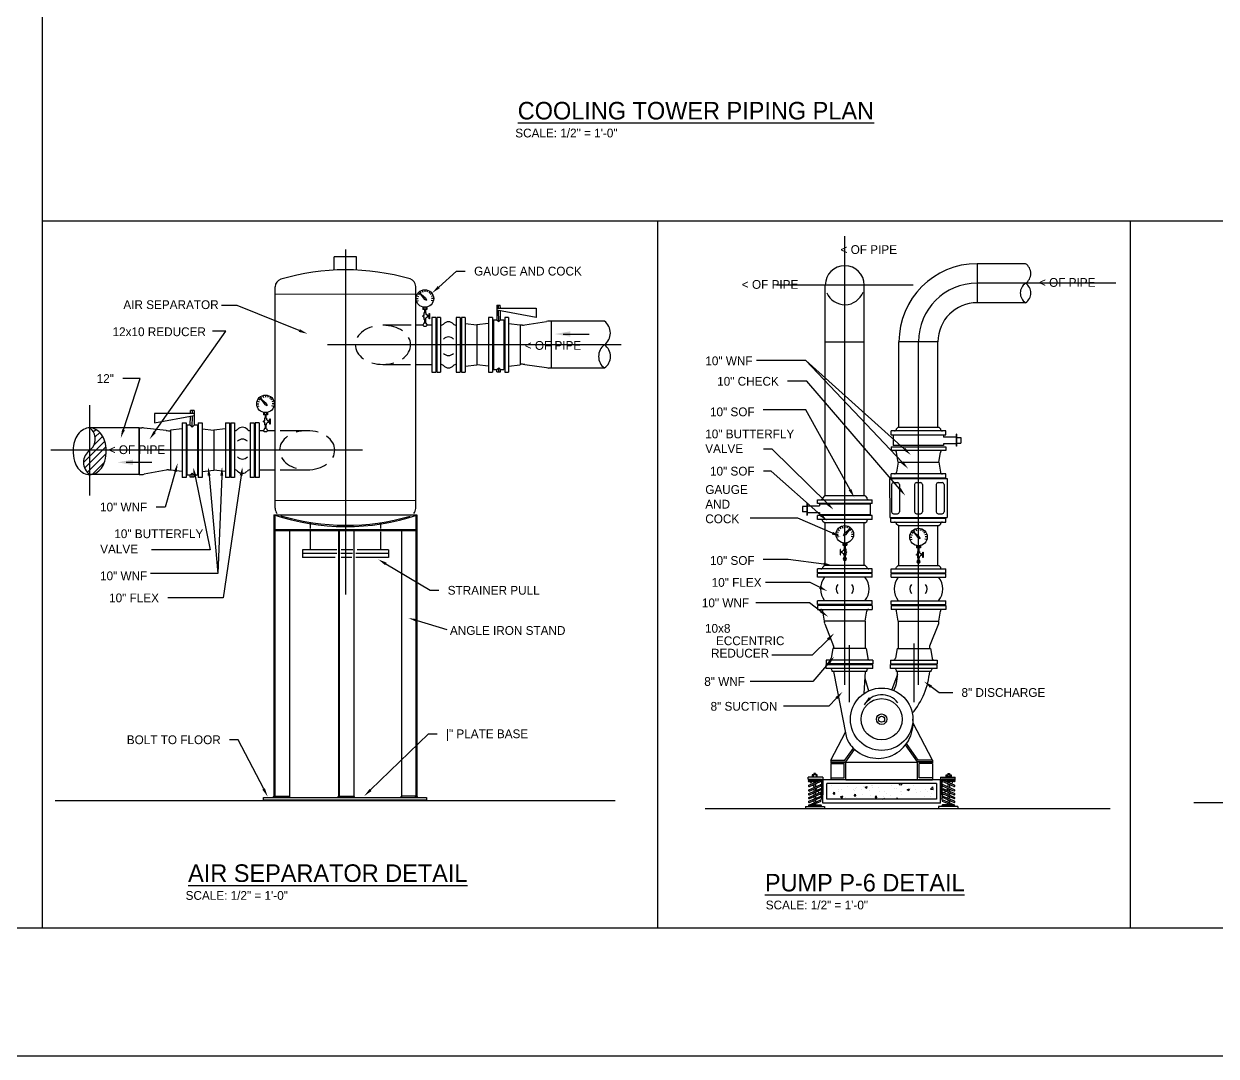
# Model space of a CAD drawing. Extents: x 0 to 1008, y 0 to 720.
# Drawn here: x 165.7 to 471.2, y 0 to 264.5 of the extents above; entities that cross this region are included whole.
import ezdxf
from ezdxf.enums import TextEntityAlignment as Align

# ---------------------------------------------------------------- set-up
doc = ezdxf.new("R2010")
doc.units = 0
doc.header["$LTSCALE"] = 12.5
doc.linetypes.add('CENTER2', pattern=[0])
doc.linetypes.add('HIDDEN', pattern=[0])
doc.layers.get('0').update_dxf_attribs({"linetype": 'CONTINUOUS'})
for name, color, linetype in [('A-CONC', 7, 'CONTINUOUS'), ('CHWS', 3, 'CONTINUOUS'), ('CWS', 5, 'CONTINUOUS'), ('M-FIXT', 8, 'CONTINUOUS'), ('MEQUIP', 4, 'CONTINUOUS'), ('MTEXT', 2, 'CONTINUOUS'), ('PIPECL', 9, 'CENTER2'), ('TITLEBLK', 7, 'CONTINUOUS')]:
    doc.layers.add(name, color=color, linetype=linetype)

msp = doc.modelspace()

# ---------------------------------------------------------------- linework, layer by layer
at = {"color": 0}
msp.add_line((1008, 0), (0, 0), dxfattribs=at)
at = {"layer": 'A-CONC', "color": 0}
for p, q in [((229.8, 138.67), (229.8, 66.27)), ((229.8, 138.67), (266.46, 138.67)), ((230.05, 138.59), (230.05, 66.27)), ((266.21, 138.5), (266.21, 66.27)), ((266.46, 138.67), (266.46, 66.27)), ((229.8, 134.67), (266.46, 134.67)), ((233.8, 134.67), (233.8, 66.27)), ((246.32, 134.67), (246.32, 66.27)), ((250.32, 134.67), (250.32, 66.27)), ((262.46, 134.67), (262.46, 66.27)), ((370.47, 71.45), (366.66, 71.45)), ((366.66, 70.99), (366.66, 71.45)), ((366.66, 70.99), (370.08, 70.99)), ((366.66, 70.99), (366.78, 70.84)), ((366.77, 70.84), (369.91, 70.84)), ((366.77, 70.84), (366.77, 70.67)), ((366.77, 70.67), (369.91, 70.67)), ((366.85, 70.33), (368.93, 70.33)), ((366.87, 69.4), (369.81, 70.67)), ((367, 69.08), (369.88, 70.33)), ((367.73, 72.06), (367.73, 71.52)), ((368.99, 72.06), (367.73, 72.06)), ((367.73, 71.52), (368.99, 71.52)), ((368.01, 72.06), (368.01, 71.52)), ((368.58, 72.4), (368.14, 72.4)), ((368.14, 72.4), (368.14, 72.06)), ((368.14, 71.52), (368.14, 71.45)), ((368.14, 70.99), (368.14, 70.84)), ((368.58, 72.4), (368.58, 72.06)), ((368.58, 71.52), (368.58, 71.45)), ((368.58, 70.99), (368.58, 70.84)), ((368.58, 70.26), (368.58, 70.18)), ((368.71, 72.06), (368.71, 71.52)), ((368.99, 71.52), (368.99, 72.06)), ((369.91, 70.67), (369.91, 70.84)), ((370.08, 70.99), (370.08, 65.84)), ((370.47, 71.45), (370.47, 66.91)), ((400.55, 70.82), (370.47, 70.82)), ((370.47, 64.82), (370.47, 70.82)), ((400.55, 71.45), (400.55, 66.91)), ((400.55, 71.45), (404.35, 71.45)), ((400.55, 64.82), (400.55, 70.82)), ((400.94, 70.99), (400.94, 65.84)), ((404.35, 70.99), (400.94, 70.99)), ((401.11, 70.67), (401.11, 70.84)), ((404.25, 70.84), (401.11, 70.84)), ((404.25, 70.67), (401.11, 70.67)), ((404.02, 69.08), (401.13, 70.33)), ((404.15, 69.4), (401.2, 70.67)), ((402.03, 71.52), (402.03, 72.06)), ((402.03, 72.06), (403.29, 72.06)), ((403.29, 71.52), (402.03, 71.52)), ((404.17, 70.33), (402.09, 70.33)), ((402.31, 72.06), (402.31, 71.52)), ((402.44, 72.4), (402.44, 72.06)), ((402.44, 72.4), (402.88, 72.4)), ((402.44, 71.52), (402.44, 71.45)), ((402.44, 70.99), (402.44, 70.84)), ((402.44, 70.26), (402.44, 70.18)), ((402.88, 72.4), (402.88, 72.06)), ((402.88, 71.52), (402.88, 71.45)), ((402.88, 70.99), (402.88, 70.84)), ((403.01, 72.06), (403.01, 71.52)), ((403.29, 72.06), (403.29, 71.52)), ((404.35, 70.99), (404.23, 70.84)), ((404.25, 70.84), (404.25, 70.67)), ((404.35, 70.99), (404.35, 71.45)), ((366.83, 68.24), (369.75, 69.5)), ((366.83, 68.24), (369.75, 69.5)), ((366.87, 67.28), (369.75, 68.52)), ((366.87, 66.3), (369.75, 67.54)), ((366.97, 67.93), (369.88, 69.19)), ((366.97, 67.93), (369.88, 69.19)), ((367, 66.97), (369.88, 68.21)), ((367, 65.99), (369.88, 67.23)), ((367.28, 70.21), (367.49, 69.95)), ((368, 69.3), (368.09, 69.2)), ((368.14, 70.22), (368.14, 70.02)), ((368.14, 69.47), (368.14, 68.93)), ((368.14, 68.33), (368.14, 67.93)), ((368.14, 67.35), (368.14, 66.97)), ((368.58, 69.66), (368.58, 69.11)), ((368.58, 68.49), (368.58, 68.13)), ((368.58, 67.53), (368.58, 67.15)), ((368.62, 68.53), (368.79, 68.31)), ((369.21, 67.78), (369.37, 67.58)), ((399.55, 69.82), (371.47, 69.82)), ((371.47, 65.82), (371.47, 69.82)), ((372.78, 69.36), (372.78, 69.36)), ((373.1, 67.19), (373.46, 67.62)), ((373.55, 67.15), (373.46, 67.62)), ((373.74, 67.53), (373.74, 67.53)), ((374.36, 68.36), (374.36, 68.36)), ((374.44, 67.92), (374.44, 67.92)), ((375.19, 68.33), (375.19, 68.33)), ((376.78, 69.2), (376.78, 69.2)), ((378.36, 68.19), (378.36, 68.19)), ((378.48, 68.15), (378.48, 68.15)), ((378.81, 68.67), (378.81, 68.67)), ((379.04, 68.86), (379.04, 68.86)), ((380.36, 68.4), (380.36, 68.4)), ((380.78, 69.03), (380.78, 69.03)), ((381.32, 68.88), (381.84, 69.08)), ((381.32, 68.88), (381.69, 68.63)), ((381.69, 68.63), (381.84, 69.08)), ((382.37, 68.02), (382.37, 68.02)), ((382.83, 69.34), (382.83, 69.34)), ((383.19, 69.42), (383.19, 69.42)), ((383.2, 68.78), (383.2, 68.78)), ((384.79, 68.86), (384.79, 68.86)), ((384.98, 67.77), (384.98, 67.77)), ((386.37, 67.85), (386.37, 67.85)), ((386.64, 67.4), (386.64, 67.4)), ((387.93, 69.4), (387.93, 69.4)), ((388.79, 68.69), (388.79, 68.69)), ((389.36, 68.52), (389.36, 68.52)), ((389.81, 69.65), (389.81, 69.65)), ((390.04, 69.64), (390.21, 69.82)), ((390.04, 69.64), (390.7, 69.54)), ((390.37, 67.68), (390.37, 67.68)), ((390.49, 67.93), (390.49, 67.93)), ((390.7, 69.54), (390.67, 69.82)), ((392.09, 68.28), (392.62, 68.48)), ((392.09, 68.28), (392.47, 68.03)), ((392.47, 68.03), (392.62, 68.48)), ((392.79, 68.52), (392.79, 68.52)), ((393.73, 69.28), (393.73, 69.28)), ((394.28, 68.41), (394.28, 68.41)), ((394.38, 67.51), (394.38, 67.51)), ((395.42, 67.69), (395.42, 67.69)), ((396.8, 68.35), (396.8, 68.35)), ((397.29, 67.93), (397.29, 67.93)), ((398.04, 68.4), (398.62, 69.01)), ((398.04, 68.4), (398.71, 68.3)), ((398.17, 68.97), (398.17, 68.97)), ((398.38, 67.34), (398.38, 67.34)), ((398.71, 68.3), (398.62, 69.01)), ((399.55, 69.82), (399.55, 65.82)), ((404.05, 67.93), (401.13, 69.19)), ((404.05, 67.93), (401.13, 69.19)), ((404.02, 66.97), (401.13, 68.21)), ((404.02, 65.99), (401.13, 67.23)), ((404.18, 68.24), (401.27, 69.5)), ((404.18, 68.24), (401.27, 69.5)), ((404.15, 67.28), (401.27, 68.52)), ((404.15, 66.3), (401.27, 67.54)), ((401.81, 67.78), (401.65, 67.58)), ((402.4, 68.53), (402.23, 68.31)), ((402.44, 69.66), (402.44, 69.11)), ((402.44, 68.49), (402.44, 68.13)), ((402.44, 67.53), (402.44, 67.15)), ((402.88, 70.22), (402.88, 70.02)), ((402.88, 69.47), (402.88, 68.93)), ((402.88, 68.33), (402.88, 67.93)), ((402.88, 67.35), (402.88, 66.97)), ((403.01, 69.3), (402.93, 69.2)), ((403.74, 70.21), (403.53, 69.95)), ((173.75, 65.49), (317.23, 65.49)), ((227.15, 66.27), (268.88, 66.27)), ((227.15, 65.6), (227.15, 66.27)), ((268.88, 65.6), (227.15, 65.6)), ((230.05, 66.57), (233.8, 66.57)), ((246.57, 66.57), (250.32, 66.57)), ((266.21, 66.57), (262.46, 66.57)), ((268.88, 66.27), (268.88, 65.6)), ((366.87, 65.32), (369.75, 66.56)), ((366.87, 64.34), (369.75, 65.58)), ((366.92, 64.35), (369.91, 64.35)), ((367, 65.01), (369.88, 66.25)), ((367.74, 64.35), (369.88, 65.27)), ((368.14, 66.37), (368.14, 66.07)), ((368.14, 65.35), (368.14, 65.05)), ((368.14, 64.49), (368.14, 64.41)), ((368.58, 66.59), (368.58, 66.19)), ((368.58, 65.55), (368.58, 65.21)), ((368.58, 64.57), (368.58, 64.43)), ((369.82, 67.02), (370.08, 66.69)), ((370.08, 65.84), (370.47, 65.84)), ((400.55, 64.82), (370.47, 64.82)), ((399.55, 65.82), (371.47, 65.82)), ((373.1, 67.19), (373.55, 67.15)), ((375.01, 66.46), (375.54, 66.66)), ((375.01, 66.46), (375.39, 66.21)), ((375.1, 65.83), (375.1, 65.83)), ((375.39, 66.21), (375.54, 66.66)), ((376.24, 66.27), (376.24, 66.27)), ((378.48, 66.72), (378.84, 67.15)), ((378.48, 66.72), (378.93, 66.68)), ((378.93, 66.68), (378.84, 67.15)), ((378.95, 66.36), (378.95, 66.36)), ((380.61, 67.02), (380.61, 67.02)), ((382.74, 66.84), (382.74, 66.84)), ((383.86, 66.25), (384.22, 66.68)), ((383.86, 66.25), (384.31, 66.21)), ((384.31, 66.21), (384.22, 66.68)), ((385.79, 65.86), (386.32, 66.06)), ((385.79, 65.86), (385.85, 65.82)), ((385.96, 66.44), (385.96, 66.44)), ((386.24, 65.82), (386.32, 66.06)), ((387.84, 66.69), (387.84, 66.69)), ((389.28, 65.82), (389.6, 66.21)), ((389.67, 65.82), (389.6, 66.21)), ((390.68, 67.06), (390.68, 67.06)), ((392.22, 65.9), (392.22, 65.9)), ((394.19, 65.91), (394.19, 65.91)), ((396.6, 66.65), (396.6, 66.65)), ((398.08, 66.48), (398.08, 66.48)), ((400.94, 65.84), (400.55, 65.84)), ((401.2, 67.02), (400.94, 66.69)), ((404.1, 64.35), (401.11, 64.35)), ((404.02, 65.01), (401.13, 66.25)), ((403.27, 64.35), (401.13, 65.27)), ((404.15, 65.32), (401.27, 66.56)), ((404.15, 64.34), (401.27, 65.58)), ((402.44, 66.59), (402.44, 66.19)), ((402.44, 65.55), (402.44, 65.21)), ((402.44, 64.57), (402.44, 64.43)), ((402.88, 66.37), (402.88, 66.07)), ((402.88, 65.35), (402.88, 65.05)), ((402.88, 64.49), (402.88, 64.41)), ((605.84, 64.91), (465.52, 64.91)), ((444.03, 63.39), (340.34, 63.39)), ((366, 63.93), (370.91, 63.93)), ((366, 63.93), (366, 63.39)), ((366.92, 64.01), (369.91, 64.01)), ((370.91, 63.93), (370.91, 63.39)), ((400.1, 63.93), (400.1, 63.39)), ((405.02, 63.93), (400.1, 63.93)), ((404.1, 64.01), (401.11, 64.01)), ((405.02, 63.93), (405.02, 63.39))]:
    msp.add_line(p, q, dxfattribs=at)
at = {"layer": 'A-CONC', "color": 0, "linetype": 'HIDDEN'}
for p, q in [((229.8, 134.92), (266.46, 134.92)), ((246.57, 134.67), (246.57, 66.27))]:
    msp.add_line(p, q, dxfattribs=at)
msp.add_arc((248.27, 194.16), 58.48, 251.5899, 288.1202, dxfattribs=at)
at = {"layer": 'A-CONC', "color": 0}
for centre, radius, start, end in [((366.85, 70.5), 0.169, 90, 270), ((369.83, 70.49), 0.174, 288.3587, 88.5509), ((401.19, 70.49), 0.174, 91.4491, 251.6413), ((404.17, 70.5), 0.169, 270, 90), ((366.9, 68.09), 0.169, 113.3117, 293.3117), ((366.92, 67.12), 0.169, 113.3117, 293.3117), ((366.93, 69.24), 0.169, 113.3117, 293.3117), ((369.82, 69.35), 0.169, 293.3117, 113.3117), ((369.82, 68.37), 0.169, 293.3117, 113.3117), ((369.82, 67.39), 0.169, 293.3117, 113.3117), ((401.2, 69.35), 0.169, 66.6883, 246.6883), ((401.2, 68.37), 0.169, 66.6883, 246.6883), ((401.2, 67.39), 0.169, 66.6883, 246.6883), ((404.09, 69.24), 0.169, 246.6883, 66.6883), ((404.1, 67.12), 0.169, 246.6883, 66.6883), ((404.12, 68.09), 0.169, 246.6883, 66.6883), ((230.02, 66.09), 0.487, 115.9337, 158.9775), ((229.98, 66.22), 0.351, 7.1612, 77.8305), ((233.31, 66.08), 0.695, 15.3388, 45.2785), ((246.54, 66.09), 0.487, 115.9337, 158.9775), ((246.5, 66.22), 0.351, 7.1612, 77.8305), ((249.83, 66.08), 0.695, 15.3388, 45.2785), ((262.95, 66.08), 0.695, 134.7215, 164.6612), ((266.29, 66.22), 0.351, 102.1695, 172.8388), ((266.25, 66.09), 0.487, 21.0225, 64.0663), ((366.92, 66.14), 0.169, 113.3117, 293.3117), ((366.92, 65.16), 0.169, 113.3117, 293.3117), ((366.92, 64.18), 0.169, 90, 270), ((369.82, 66.41), 0.169, 293.3117, 113.3117), ((369.82, 65.43), 0.169, 293.3117, 113.3117), ((369.91, 64.18), 0.169, 270, 90), ((401.11, 64.18), 0.169, 90, 270), ((401.2, 66.41), 0.169, 66.6883, 246.6883), ((401.2, 65.43), 0.169, 66.6883, 246.6883), ((404.1, 66.14), 0.169, 246.6883, 66.6883), ((404.1, 65.16), 0.169, 246.6883, 66.6883), ((404.1, 64.18), 0.169, 270, 90)]:
    msp.add_arc(centre, radius, start, end, dxfattribs=at)
at = {"layer": 'CHWS', "color": 0}
for p, q in [((251.01, 204.8), (245.25, 204.78)), ((245.25, 201.38), (245.25, 204.78)), ((251.01, 201.39), (251.01, 204.8)), ((230.13, 140.36), (230.13, 197.11)), ((266.13, 140.28), (266.13, 197.19)), ((266.13, 195.22), (230.13, 195.14)), ((286.9, 192.41), (286.9, 188.67)), ((286.9, 192.41), (287.81, 192.41)), ((286.9, 191.62), (297.04, 191.62)), ((297.04, 189.27), (286.9, 191.12)), ((287.33, 191.62), (287.32, 192.41)), ((287.4, 188.18), (287.34, 191.05)), ((287.83, 191.62), (287.81, 192.41)), ((287.9, 188.67), (287.85, 190.98)), ((297.04, 191.62), (297.04, 189.27)), ((267.95, 187.24), (266.13, 187.24)), ((268.23, 187.83), (267.95, 187.24)), ((268.76, 187.83), (268.23, 187.83)), ((268.76, 187.83), (269.04, 187.24)), ((270.26, 187.24), (269.04, 187.24)), ((270.26, 189.24), (270.26, 175.24)), ((271.26, 189.24), (270.26, 189.24)), ((271.26, 189.24), (271.26, 175.24)), ((271.52, 189.24), (271.52, 175.24)), ((272.52, 189.24), (271.52, 189.24)), ((272.52, 187.24), (272.51, 187.24)), ((272.52, 189.24), (272.52, 175.24)), ((276.52, 189.24), (276.52, 175.24)), ((277.52, 189.24), (276.52, 189.24)), ((276.53, 187.24), (276.52, 187.24)), ((277.52, 189.24), (277.52, 175.24)), ((277.83, 189.24), (277.83, 175.24)), ((278.83, 189.24), (277.83, 189.24)), ((278.83, 189.24), (278.83, 175.24)), ((278.83, 187.71), (281.83, 187.34)), ((284.83, 187.71), (281.83, 187.34)), ((281.83, 187.34), (281.83, 177.13)), ((284.83, 189.24), (284.83, 175.24)), ((285.83, 189.24), (284.83, 189.24)), ((285.83, 189.24), (285.83, 175.24)), ((286.05, 188.67), (286.05, 175.89)), ((286.05, 188.67), (286.9, 188.67)), ((286.9, 188.67), (287.4, 188.18)), ((287.9, 188.67), (287.4, 188.18)), ((287.9, 188.67), (288.75, 188.67)), ((288.75, 188.67), (288.75, 175.89)), ((288.94, 189.24), (288.94, 175.24)), ((289.94, 189.24), (288.94, 189.24)), ((289.94, 189.24), (289.94, 175.24)), ((289.94, 187.71), (292.94, 187.34)), ((292.94, 187.34), (292.94, 177.13)), ((293.49, 187.26), (292.94, 187.26)), ((294.09, 187.35), (299.68, 188.21)), ((300.94, 188.3), (300.28, 188.3)), ((314.48, 188.3), (300.94, 188.3)), ((300.94, 176.3), (300.94, 188.3)), ((266.13, 177.24), (270.26, 177.24)), ((272.52, 177.24), (272.51, 177.24)), ((276.53, 177.24), (276.52, 177.24)), ((293.49, 177.26), (292.94, 177.26)), ((270.26, 175.24), (271.26, 175.24)), ((271.52, 175.24), (272.52, 175.24)), ((276.52, 175.24), (277.52, 175.24)), ((277.83, 175.24), (278.83, 175.24)), ((278.83, 176.76), (281.83, 177.13)), ((284.83, 176.76), (281.83, 177.13)), ((284.83, 175.24), (285.83, 175.24)), ((286.05, 175.89), (286.9, 175.89)), ((286.9, 175.89), (287.4, 176.38)), ((286.9, 175.36), (286.9, 175.89)), ((286.9, 175.36), (287.9, 175.36)), ((287.9, 175.89), (287.4, 176.38)), ((287.4, 175.36), (287.4, 176.38)), ((287.9, 175.89), (288.75, 175.89)), ((287.9, 175.36), (287.9, 175.89)), ((288.94, 175.24), (289.94, 175.24)), ((289.94, 176.76), (292.94, 177.13)), ((294.09, 177.17), (299.68, 176.39)), ((300.94, 176.3), (300.28, 176.3)), ((314.48, 176.3), (300.94, 176.3)), ((208.44, 164.62), (208.45, 165.41)), ((209.37, 165.41), (208.45, 165.41)), ((208.93, 164.62), (208.95, 165.41)), ((209.37, 165.41), (209.37, 161.67)), ((199.23, 164.62), (199.23, 162.27)), ((209.37, 164.62), (199.23, 164.62)), ((199.23, 162.27), (209.37, 164.12)), ((206.33, 162.24), (206.33, 148.24)), ((206.33, 162.24), (207.33, 162.24)), ((207.33, 162.24), (207.33, 148.24)), ((208.37, 161.67), (208.42, 163.98)), ((208.87, 161.18), (208.92, 164.05)), ((210.44, 162.24), (210.44, 148.24)), ((210.44, 162.24), (211.44, 162.24)), ((211.44, 162.24), (211.44, 148.24)), ((217.44, 162.24), (217.44, 148.24)), ((217.44, 162.24), (218.44, 162.24)), ((218.44, 162.24), (218.44, 148.24)), ((218.74, 162.24), (218.74, 148.24)), ((218.74, 162.24), (219.74, 162.24)), ((219.74, 162.24), (219.74, 148.24)), ((223.74, 162.24), (223.74, 148.24)), ((223.74, 162.24), (224.74, 162.24)), ((224.74, 162.24), (224.74, 148.24)), ((225.01, 162.24), (225.01, 148.24)), ((226.01, 162.24), (225.01, 162.24)), ((226.01, 162.24), (226.01, 148.24)), ((195.33, 160.98), (182.6, 160.98)), ((182.72, 160.89), (182.81, 160.98)), ((183.54, 159.94), (184.17, 160.57)), ((184.01, 158.64), (185.17, 159.8)), ((195.33, 148.98), (195.33, 160.98)), ((195.33, 160.98), (195.33, 148.98)), ((195.33, 160.98), (195.99, 160.98)), ((202.18, 160.33), (196.59, 160.89)), ((202.78, 160.24), (203.33, 160.24)), ((206.33, 160.71), (203.33, 160.34)), ((203.33, 160.34), (203.33, 150.13)), ((207.52, 161.67), (207.52, 148.89)), ((208.37, 161.67), (207.52, 161.67)), ((208.37, 161.67), (208.87, 161.18)), ((209.37, 161.67), (208.87, 161.18)), ((210.22, 161.67), (209.37, 161.67)), ((210.22, 161.67), (210.22, 148.89)), ((211.44, 160.71), (214.44, 160.34)), ((217.44, 160.71), (214.44, 160.34)), ((214.44, 160.34), (214.44, 150.13)), ((219.73, 160.24), (219.74, 160.24)), ((223.74, 160.24), (223.75, 160.24)), ((227.12, 160.24), (226.01, 160.24)), ((227.4, 160.83), (227.12, 160.24)), ((227.93, 160.83), (227.4, 160.83)), ((227.93, 160.83), (228.2, 160.24)), ((230.13, 160.24), (228.2, 160.24)), ((181.03, 152.12), (186.48, 157.57)), ((181.32, 150.64), (186.79, 156.12)), ((183.69, 156.55), (185.93, 158.79)), ((181.99, 149.55), (186.81, 154.37)), ((183.26, 149.05), (186.42, 152.21)), ((202.18, 150.14), (196.59, 149.08)), ((202.78, 150.24), (203.33, 150.24)), ((206.33, 149.76), (203.33, 150.13)), ((211.44, 149.76), (214.44, 150.13)), ((217.44, 149.76), (214.44, 150.13)), ((219.73, 150.24), (219.74, 150.24)), ((223.74, 150.24), (223.75, 150.24)), ((226.01, 150.24), (230.13, 150.24)), ((195.33, 148.98), (182.6, 148.98)), ((195.33, 148.98), (195.99, 148.98)), ((207.33, 148.24), (206.33, 148.24)), ((208.37, 148.89), (207.52, 148.89)), ((208.37, 148.89), (208.87, 149.38)), ((208.37, 148.36), (208.37, 148.89)), ((209.37, 148.36), (208.37, 148.36)), ((209.37, 148.89), (208.87, 149.38)), ((208.87, 148.36), (208.87, 149.38)), ((210.22, 148.89), (209.37, 148.89)), ((209.37, 148.36), (209.37, 148.89)), ((211.44, 148.24), (210.44, 148.24)), ((218.44, 148.24), (217.44, 148.24)), ((219.74, 148.24), (218.74, 148.24)), ((224.74, 148.24), (223.74, 148.24)), ((226.01, 148.24), (225.01, 148.24)), ((266.13, 142.25), (230.13, 142.33)), ((239.13, 134.45), (239.13, 129.74)), ((257.13, 134.31), (257.13, 129.74)), ((245.91, 129.74), (237.13, 129.74)), ((237.13, 129.74), (237.13, 127.74)), ((245.91, 128.74), (237.13, 128.74)), ((259.13, 128.74), (250.79, 128.74)), ((259.13, 129.74), (251.13, 129.74)), ((259.13, 129.74), (259.13, 127.74)), ((245.49, 127.74), (237.13, 127.74)), ((259.13, 127.74), (250.79, 127.74))]:
    msp.add_line(p, q, dxfattribs=at)
at = {"layer": 'CHWS', "color": 0, "linetype": 'HIDDEN'}
for p, q in [((264.99, 187.24), (257.74, 187.24)), ((257.74, 177.24), (264.81, 177.24)), ((238.33, 160.24), (231.43, 160.24)), ((231.43, 150.24), (238.33, 150.24)), ((239.13, 136.73), (239.13, 135.22)), ((257.13, 136.69), (257.13, 135.22)), ((249.95, 128.74), (246.96, 128.74)), ((250.02, 129.74), (247.03, 129.74)), ((249.81, 127.74), (247.03, 127.74))]:
    msp.add_line(p, q, dxfattribs=at)
at = {"layer": 'CHWS', "color": 0}
for centre, radius, start, end in [((232.13, 197.11), 2, 106.5613, 180), ((248.26, 142.88), 58.58, 73.7069, 106.5613), ((264.13, 197.19), 2, 0, 73.7069), ((268.5, 187.73), 0.731, 222.2091, 317.7909), ((272.51, 188.24), 1, 270, 317.9662), ((274.52, 186.42), 1.71, 42.0338, 137.9662), ((276.53, 188.24), 1, 222.0338, 270), ((293.49, 189.26), 2, 270, 287.4939), ((300.28, 186.3), 2, 90, 107.4939), ((312.23, 185.27), 3.78, 306.5733, 53.4267), ((274.52, 182.57), 1.71, 42.0338, 137.9662), ((316.68, 179.27), 3.69, 126.5733, 233.4267), ((312.47, 179.27), 3.58, 304.1112, 55.8888), ((272.51, 176.24), 1, 42.0338, 90), ((274.52, 181.2), 1.71, 222.0338, 317.9662), ((276.53, 176.24), 1, 90, 137.9662), ((293.49, 175.26), 2, 72.5061, 90), ((274.52, 178.05), 1.71, 222.0338, 317.9662), ((300.28, 178.3), 2, 252.5061, 270), ((184.39, 155.76), 5.95, 143.5698, 163.0005), ((183.3, 156.57), 4.59, 119.3014, 143.5698), ((182.6, 157.81), 3.17, 90, 119.3014), ((182.6, 157.81), 3.17, 60.6986, 90), ((180.47, 158.11), 3.58, 306.595, 53.405), ((181.91, 156.57), 4.59, 36.4302, 60.6986), ((180.81, 155.76), 5.95, 16.9995, 36.4302), ((195.99, 158.98), 2, 72.5061, 90), ((202.78, 162.24), 2, 252.5061, 270), ((219.73, 161.24), 1, 270, 317.9662), ((221.74, 159.42), 1.71, 42.0338, 137.9662), ((223.75, 161.24), 1, 222.0338, 270), ((227.66, 160.73), 0.731, 222.2091, 317.7909), ((186.12, 155.24), 7.76, 163.0005, 180), ((179.08, 155.24), 7.76, 0, 16.9995), ((221.74, 156.38), 1.71, 42.0338, 137.9662), ((189.84, 155.23), 11.48, 179.9875, 193.9589), ((184.92, 152.11), 3.89, 126.595, 233.405), ((175.36, 155.23), 11.48, 346.0411, 0.0125), ((221.74, 154.67), 1.71, 222.0338, 317.9662), ((184.39, 154.2), 5.95, 196.9995, 216.4302), ((183.3, 153.39), 4.59, 216.4302, 240.6986), ((181.91, 153.39), 4.59, 299.3014, 323.5698), ((180.81, 154.2), 5.95, 323.5698, 343.0005), ((202.78, 148.24), 2, 90, 107.4939), ((219.73, 149.24), 1, 42.0338, 90), ((221.74, 151.05), 1.71, 222.0338, 317.9662), ((223.75, 149.24), 1, 90, 137.9662), ((182.6, 152.16), 3.17, 240.6986, 270), ((182.6, 152.16), 3.17, 270, 299.3014), ((195.99, 150.98), 2, 270, 287.4939), ((264.13, 140.28), 2, 286.2931, 286.2931), ((232.13, 140.36), 2, 180, 221.837), ((264.13, 140.28), 2, 320.6553, 0), ((385.54, 87.31), 5.27, 38.0684, 148.9231)]:
    msp.add_arc(centre, radius, start, end, dxfattribs=at)
at = {"layer": 'CHWS', "color": 0, "linetype": 'HIDDEN'}
for centre, radius, start, end in [((257, 179.66), 7.47, 105.9939, 124.6826), ((257.74, 177.06), 10.18, 74.0061, 90), ((258.49, 179.66), 7.47, 55.3174, 74.0061), ((255.86, 181.3), 5.47, 124.6826, 149.0958), ((261.36, 182.34), 3.45, 0, 30.9042), ((254.94, 182.34), 4.27, 179.95, 207.7022), ((255.86, 183.17), 5.47, 210.9042, 235.3174), ((259.63, 183.17), 5.47, 304.6826, 329.0958), ((260.54, 182.34), 4.27, 332.2978, 0.05), ((257.74, 187.41), 10.18, 254.0061, 270), ((257.74, 187.41), 10.18, 270, 285.9939), ((238.33, 150.06), 10.18, 90, 105.9939), ((238.33, 150.06), 10.18, 74.0061, 90), ((234.71, 155.34), 3.45, 149.0958, 180), ((236.44, 154.3), 5.47, 124.6826, 149.0958), ((240.21, 154.3), 5.47, 30.9042, 55.3174), ((241.95, 155.34), 3.45, 0, 30.9042), ((236.44, 156.17), 5.47, 210.9042, 235.3174), ((241.13, 155.34), 4.27, 332.2978, 0.05), ((237.58, 157.81), 7.47, 235.3174, 254.0061), ((238.33, 160.41), 10.18, 270, 285.9939), ((239.07, 157.81), 7.47, 285.9939, 304.6826), ((248.26, 194.59), 58.58, 253.4387, 286.2931)]:
    msp.add_arc(centre, radius, start, end, dxfattribs=at)
at = {"layer": 'CHWS', "color": 0}
msp.add_solid([(382.21, 91.98), (382.78, 91.49), (381.03, 90.03)], dxfattribs=at)
at = {"layer": 'CWS', "color": 0}
for p, q in [((422.38, 203.02), (409.95, 203.02)), ((409.95, 203.02), (409.95, 193.02)), ((371.07, 143.55), (371.07, 197.52)), ((381.07, 143.55), (381.07, 197.52)), ((422.38, 193.02), (409.95, 193.02)), ((381.07, 182.89), (371.07, 182.89)), ((389.95, 161.18), (389.95, 183.02)), ((399.95, 183.02), (389.95, 183.02)), ((399.95, 161.18), (399.95, 183.02)), ((401.95, 160.2), (387.95, 160.2)), ((401.95, 160.2), (387.95, 160.2)), ((401.95, 160.2), (387.95, 160.2)), ((387.95, 159.2), (387.95, 160.2)), ((387.95, 159.2), (401.95, 159.2)), ((401.39, 159.1), (388.46, 159.1)), ((388.46, 159.1), (388.46, 156.41)), ((389.76, 161.18), (389.32, 160.7)), ((389.76, 161.18), (400.14, 161.18)), ((400.14, 161.18), (400.57, 160.7)), ((401.39, 159.1), (401.39, 158.6)), ((401.95, 159.2), (401.95, 160.2)), ((404.7, 159.36), (404.57, 159.36)), ((404.57, 159.36), (404.57, 156.27)), ((404.7, 159.36), (404.7, 156.27)), ((387.95, 156.15), (401.95, 156.15)), ((387.95, 156.15), (387.95, 155.15)), ((401.39, 156.41), (388.46, 156.41)), ((404.57, 158.6), (401.39, 158.6)), ((404.57, 156.91), (401.39, 156.91)), ((401.39, 156.91), (401.39, 156.41)), ((401.95, 156.15), (401.95, 155.15)), ((404.7, 156.27), (404.57, 156.27)), ((404.7, 158.46), (405.79, 158.46)), ((404.7, 157.05), (405.79, 157.05)), ((405.79, 158.46), (405.79, 157.05)), ((401.95, 155.15), (387.95, 155.15)), ((401.95, 155.15), (387.95, 155.15)), ((401.95, 155.15), (387.95, 155.15)), ((389.76, 152.15), (389.32, 154.65)), ((400.14, 152.15), (400.57, 154.65)), ((389.76, 152.15), (389.32, 149.65)), ((389.76, 152.15), (400.14, 152.15)), ((400.14, 152.15), (400.57, 149.65)), ((387.56, 147.96), (402.33, 147.96)), ((387.56, 147.96), (402.33, 147.96)), ((387.56, 147.96), (387.57, 137.96)), ((401.95, 149.15), (387.95, 149.15)), ((401.95, 149.15), (387.95, 149.15)), ((401.95, 149.15), (387.95, 149.15)), ((387.95, 148.15), (387.95, 149.15)), ((387.95, 148.15), (401.95, 148.15)), ((388.57, 146.96), (389.57, 146.96)), ((394.44, 146.96), (395.44, 146.96)), ((400, 146.96), (401, 146.96)), ((401.95, 148.15), (401.95, 149.15)), ((402.33, 147.96), (402.34, 137.96)), ((388.07, 146.46), (388.08, 139.46)), ((390.07, 146.46), (390.08, 139.46)), ((393.94, 146.46), (393.95, 139.46)), ((395.94, 146.46), (395.95, 139.46)), ((399.5, 146.46), (399.51, 139.46)), ((401.5, 146.46), (401.51, 139.46)), ((366.32, 140.84), (365.23, 140.84)), ((365.23, 140.84), (365.23, 139.43)), ((366.32, 141.73), (366.45, 141.73)), ((366.32, 141.73), (366.32, 138.64)), ((366.45, 141.73), (366.45, 138.64)), ((366.45, 140.98), (369.63, 140.98)), ((369.07, 142.57), (383.07, 142.57)), ((369.07, 142.57), (383.07, 142.57)), ((369.07, 142.57), (383.07, 142.57)), ((369.07, 141.57), (369.07, 142.57)), ((383.07, 141.57), (369.07, 141.57)), ((369.63, 141.48), (382.55, 141.48)), ((369.63, 141.48), (369.63, 140.98)), ((370.88, 143.55), (370.45, 143.07)), ((381.26, 143.55), (370.88, 143.55)), ((381.26, 143.55), (381.69, 143.07)), ((382.55, 141.48), (382.55, 138.79)), ((383.07, 141.57), (383.07, 142.57)), ((366.32, 139.43), (365.23, 139.43)), ((366.32, 138.64), (366.45, 138.64)), ((366.45, 139.29), (369.63, 139.29)), ((383.12, 138.51), (369.09, 138.51)), ((369.09, 137.51), (369.09, 138.51)), ((383.12, 137.51), (369.09, 137.51)), ((369.63, 139.29), (369.63, 138.79)), ((369.63, 138.79), (382.55, 138.79)), ((383.12, 137.51), (383.12, 138.51)), ((387.57, 137.96), (402.34, 137.96)), ((387.89, 137.82), (401.93, 137.82)), ((387.89, 136.82), (387.89, 137.82)), ((388.58, 138.96), (389.58, 138.96)), ((394.45, 138.96), (395.45, 138.96)), ((400.01, 138.96), (401.01, 138.96)), ((401.93, 136.82), (401.93, 137.82)), ((370.87, 136.61), (370.44, 137.01)), ((381.27, 136.61), (370.87, 136.61)), ((371.07, 125.72), (371.07, 136.61)), ((381.07, 125.72), (381.07, 136.61)), ((381.27, 136.61), (381.7, 137.01)), ((387.89, 136.82), (401.93, 136.82)), ((389.75, 135.92), (389.32, 136.32)), ((389.75, 135.92), (400.14, 135.92)), ((389.95, 125.72), (389.95, 135.92)), ((399.95, 125.72), (399.95, 135.92)), ((400.14, 135.92), (400.58, 136.32)), ((370.89, 125.72), (370.46, 125.32)), ((381.29, 125.72), (370.89, 125.72)), ((381.29, 125.72), (381.72, 125.32)), ((389.73, 125.72), (389.3, 125.32)), ((389.73, 125.72), (400.13, 125.72)), ((400.13, 125.72), (400.56, 125.32)), ((383.07, 124.82), (369.07, 124.82)), ((369.07, 123.82), (369.07, 124.82)), ((383.07, 123.82), (369.07, 123.82)), ((383.07, 123.69), (369.07, 123.69)), ((369.07, 122.69), (369.07, 123.69)), ((383.07, 122.69), (369.07, 122.69)), ((383.07, 123.82), (383.07, 124.82)), ((383.07, 122.69), (383.07, 123.69)), ((387.95, 124.82), (401.95, 124.82)), ((387.95, 123.82), (387.95, 124.82)), ((387.95, 123.82), (401.95, 123.82)), ((387.95, 123.69), (401.95, 123.69)), ((387.95, 122.69), (387.95, 123.69)), ((387.95, 122.69), (401.95, 122.69)), ((401.95, 123.82), (401.95, 124.82)), ((401.95, 122.69), (401.95, 123.69)), ((383.07, 116.69), (369.07, 116.69)), ((369.07, 115.69), (369.07, 116.69)), ((383.07, 115.69), (383.07, 116.69)), ((387.95, 116.69), (401.95, 116.69)), ((387.95, 115.69), (387.95, 116.69)), ((401.95, 115.69), (401.95, 116.69)), ((383.07, 115.69), (369.07, 115.69)), ((383.07, 115.47), (369.07, 115.47)), ((369.07, 115.47), (369.07, 114.47)), ((369.07, 114.47), (383.07, 114.47)), ((369.07, 114.47), (383.07, 114.47)), ((369.07, 114.47), (383.07, 114.47)), ((370.88, 111.47), (370.45, 113.97)), ((381.26, 111.47), (381.69, 113.97)), ((383.07, 115.47), (383.07, 114.47)), ((387.95, 115.69), (401.95, 115.69)), ((387.95, 115.47), (401.95, 115.47)), ((387.95, 115.47), (387.95, 114.47)), ((401.95, 114.47), (387.95, 114.47)), ((401.95, 114.47), (387.95, 114.47)), ((401.95, 114.47), (387.95, 114.47)), ((389.76, 111.47), (389.32, 113.97)), ((400.14, 111.47), (400.57, 113.97)), ((401.95, 115.47), (401.95, 114.47)), ((381.26, 111.47), (370.88, 111.47)), ((381.26, 111.47), (370.88, 111.47)), ((370.88, 111.12), (370.88, 111.47)), ((370.93, 110.8), (373.22, 105)), ((381.07, 111.47), (371.07, 111.47)), ((381.26, 111.47), (381.26, 104.47)), ((389.76, 111.47), (389.76, 104.47)), ((389.76, 111.47), (400.14, 111.47)), ((389.76, 111.47), (400.14, 111.47)), ((389.95, 111.47), (399.95, 111.47)), ((400.09, 110.8), (397.8, 105)), ((400.14, 111.12), (400.14, 111.47)), ((373.01, 104.47), (372.57, 101.97)), ((381.51, 104.47), (373.01, 104.47)), ((373.26, 104.72), (373.26, 104.47)), ((381.51, 104.47), (381.94, 101.97)), ((389.51, 104.47), (389.07, 101.97)), ((389.51, 104.47), (398.01, 104.47)), ((397.76, 104.72), (397.76, 104.47)), ((398.01, 104.47), (398.44, 101.97)), ((383.26, 101.47), (371.26, 101.47)), ((371.26, 101.47), (371.26, 100.47)), ((383.26, 101.47), (383.26, 100.47)), ((387.76, 101.47), (399.76, 101.47)), ((387.76, 101.47), (387.76, 100.47)), ((399.76, 101.47), (399.76, 100.47)), ((383.26, 100.47), (371.26, 100.47)), ((387.76, 100.47), (399.76, 100.47))]:
    msp.add_line(p, q, dxfattribs=at)
for centre, radius, start, end in [((376.07, 197.52), 5, 0, 180), ((409.95, 183.02), 20, 90, 180), ((420.72, 200.52), 3, 303.4986, 56.5014), ((424.03, 195.52), 3, 123.4986, 236.5014), ((420.75, 195.52), 2.98, 303.0489, 56.9511), ((409.95, 183.02), 10, 90, 180), ((388.82, 160.7), 0.5, 270, 0), ((401.07, 160.7), 0.5, 180, 270), ((388.82, 154.65), 0.5, 0, 90), ((401.07, 154.65), 0.5, 90, 180), ((388.57, 146.46), 0.5, 90, 180), ((388.82, 149.65), 0.5, 270, 0), ((389.57, 146.46), 0.5, 0, 90), ((394.44, 146.46), 0.5, 90, 180), ((395.44, 146.46), 0.5, 0, 90), ((400, 146.46), 0.5, 90, 180), ((401.07, 149.65), 0.5, 180, 270), ((401, 146.46), 0.5, 0, 90), ((369.95, 143.07), 0.5, 270, 0), ((382.19, 143.07), 0.5, 180, 270), ((369.94, 137.01), 0.5, 360, 90), ((382.2, 137.01), 0.5, 90, 180), ((388.58, 139.46), 0.5, 180, 270), ((389.58, 139.46), 0.5, 270, 0), ((394.45, 139.46), 0.5, 180, 270), ((395.45, 139.46), 0.5, 270, 0), ((400.01, 139.46), 0.5, 180, 270), ((401.01, 139.46), 0.5, 270, 0), ((388.82, 136.32), 0.5, 0, 90), ((401.08, 136.32), 0.5, 90, 180), ((369.96, 125.32), 0.5, 270, 0), ((382.22, 125.32), 0.5, 180, 270), ((388.8, 125.32), 0.5, 270, 0), ((401.06, 125.32), 0.5, 180, 270), ((374.7, 119.69), 4.84, 141.7152, 218.2848), ((377.44, 119.69), 4.84, 321.7152, 38.2848), ((393.58, 119.69), 4.84, 141.7152, 218.2848), ((396.32, 119.69), 4.84, 321.7152, 38.2848), ((375.7, 119.69), 1.84, 141.7152, 218.2848), ((376.44, 119.69), 1.84, 321.7152, 38.2848), ((394.58, 119.69), 1.84, 141.7152, 218.2848), ((395.32, 119.69), 1.84, 321.7152, 38.2848), ((369.95, 113.97), 0.5, 360, 90), ((382.19, 113.97), 0.5, 90, 180), ((388.82, 113.97), 0.5, 0, 90), ((401.07, 113.97), 0.5, 90, 180), ((371.88, 111.12), 1, 180, 198.2189), ((399.14, 111.12), 1, 341.7811, 0), ((372.26, 104.72), 1, 0, 16.2161), ((398.76, 104.72), 1, 163.7839, 180), ((372.07, 101.97), 0.5, 270, 0), ((382.62, 102.15), 0.705, 194.8864, 255.1136), ((388.39, 102.15), 0.705, 284.8864, 345.1136), ((398.94, 101.97), 0.5, 180, 270)]:
    msp.add_arc(centre, radius, start, end, dxfattribs=at)
at = {"layer": 'CWS', "color": 0, "linetype": 'HIDDEN'}
msp.add_arc((376.07, 197.52), 5, 203.336, 339.4244, dxfattribs=at)
at = {"layer": 'M-FIXT', "color": 0}
for p, q in [((267.1, 195.56), (268.65, 194.28)), ((267.1, 195.56), (268.32, 193.96)), ((267.22, 195.85), (267.48, 195.49)), ((267.82, 196.15), (267.95, 195.73)), ((268.48, 196.26), (268.48, 195.82)), ((269.14, 196.16), (269, 195.74)), ((269.74, 195.86), (269.48, 195.5)), ((266.34, 194.11), (266.79, 194.11)), ((266.45, 194.77), (266.87, 194.63)), ((266.45, 193.45), (266.88, 193.59)), ((266.75, 195.37), (267.11, 195.11)), ((268.32, 193.96), (268.87, 193.72)), ((268.65, 194.28), (268.87, 193.72)), ((270.21, 195.39), (269.85, 195.12)), ((270.52, 194.79), (270.1, 194.65)), ((270.53, 193.47), (270.1, 193.6)), ((270.63, 194.13), (270.18, 194.13)), ((267.99, 191.92), (267.99, 191.33)), ((268.99, 191.33), (267.99, 191.33)), ((268, 189.52), (268, 189.68)), ((268.14, 189.68), (268, 189.68)), ((268.14, 189.52), (268, 189.52)), ((268.23, 190.43), (268.23, 189.93)), ((268.73, 190.43), (268.23, 190.43)), ((268.24, 191.87), (268.24, 191.33)), ((268.36, 191.33), (268.36, 190.43)), ((268.61, 191.33), (268.61, 190.43)), ((268.73, 190.43), (268.73, 190.14)), ((268.74, 191.87), (268.74, 191.33)), ((268.99, 191.92), (268.99, 191.33)), ((269.27, 189.85), (269.06, 189.85)), ((269.27, 189.35), (269.27, 189.85)), ((269.61, 189.68), (269.27, 189.68)), ((269.61, 189.52), (269.27, 189.52)), ((269.61, 190.27), (269.7, 190.27)), ((269.61, 188.89), (269.61, 190.27)), ((269.7, 190.27), (269.7, 188.89)), ((268.23, 189.27), (268.23, 188.77)), ((268.73, 188.77), (268.23, 188.77)), ((268.36, 188.77), (268.36, 187.83)), ((268.61, 188.77), (268.61, 187.83)), ((268.73, 188.77), (268.73, 189.06)), ((269.27, 189.35), (269.06, 189.35)), ((269.7, 188.89), (269.61, 188.89)), ((225.91, 168.37), (226.27, 168.11)), ((226.26, 168.56), (227.82, 167.28)), ((226.26, 168.56), (227.49, 166.96)), ((226.39, 168.85), (226.65, 168.49)), ((226.98, 169.15), (227.12, 168.73)), ((227.64, 169.26), (227.64, 168.82)), ((228.31, 169.16), (228.17, 168.74)), ((228.9, 168.86), (228.64, 168.5)), ((229.38, 168.39), (229.02, 168.12)), ((225.51, 167.11), (225.96, 167.11)), ((225.61, 167.77), (226.04, 167.63)), ((225.62, 166.45), (226.04, 166.59)), ((227.49, 166.96), (228.03, 166.72)), ((227.82, 167.28), (228.04, 166.72)), ((229.69, 167.79), (229.26, 167.65)), ((229.69, 166.47), (229.27, 166.6)), ((229.79, 167.13), (229.35, 167.13)), ((227.15, 164.92), (227.15, 164.33)), ((228.15, 164.33), (227.15, 164.33)), ((227.17, 162.52), (227.17, 162.68)), ((227.3, 162.68), (227.17, 162.68)), ((227.3, 162.52), (227.17, 162.52)), ((227.4, 164.87), (227.4, 164.33)), ((227.4, 163.43), (227.4, 162.93)), ((227.9, 163.43), (227.4, 163.43)), ((227.4, 162.27), (227.4, 161.77)), ((227.53, 164.33), (227.53, 163.43)), ((227.78, 164.33), (227.78, 163.43)), ((227.9, 164.87), (227.9, 164.33)), ((227.9, 163.43), (227.9, 163.14)), ((227.9, 161.77), (227.9, 162.06)), ((228.15, 164.92), (228.15, 164.33)), ((228.43, 162.85), (228.23, 162.85)), ((228.43, 162.35), (228.23, 162.35)), ((228.43, 162.35), (228.43, 162.85)), ((228.77, 162.68), (228.43, 162.68)), ((228.77, 162.52), (228.43, 162.52)), ((228.77, 161.89), (228.77, 163.27)), ((228.77, 163.27), (228.87, 163.27)), ((228.87, 163.27), (228.87, 161.89)), ((227.9, 161.77), (227.4, 161.77)), ((227.53, 161.77), (227.53, 160.83)), ((227.78, 161.77), (227.78, 160.83)), ((228.87, 161.89), (228.77, 161.89)), ((374.34, 134.95), (374.7, 134.69)), ((374.82, 135.42), (375.08, 135.06)), ((375.42, 135.72), (375.55, 135.3)), ((377.46, 135.13), (375.91, 133.84)), ((376.08, 135.82), (376.08, 135.38)), ((377.46, 135.13), (376.23, 133.52)), ((376.74, 135.72), (376.6, 135.29)), ((377.34, 135.41), (377.08, 135.05)), ((377.81, 134.93), (377.45, 134.67)), ((393.56, 134.44), (395.11, 133.16)), ((393.56, 134.44), (394.78, 132.84)), ((393.68, 134.72), (393.94, 134.36)), ((394.28, 135.03), (394.41, 134.61)), ((394.94, 135.14), (394.94, 134.69)), ((395.6, 135.04), (395.46, 134.61)), ((396.2, 134.74), (395.94, 134.38)), ((373.93, 133.69), (374.37, 133.69)), ((374.03, 133.03), (374.45, 133.17)), ((374.04, 134.35), (374.46, 134.22)), ((375.57, 131.48), (375.57, 130.9)), ((375.91, 133.84), (375.68, 133.29)), ((376.23, 133.52), (375.69, 133.28)), ((375.82, 131.43), (375.82, 130.9)), ((376.32, 131.43), (376.32, 130.9)), ((376.57, 131.48), (376.57, 130.9)), ((378.1, 133.01), (377.68, 133.15)), ((378.11, 134.34), (377.69, 134.2)), ((378.21, 133.67), (377.77, 133.67)), ((392.81, 132.99), (393.25, 132.99)), ((392.91, 133.65), (393.33, 133.51)), ((392.91, 132.33), (393.34, 132.46)), ((393.21, 134.25), (393.57, 133.99)), ((394.78, 132.84), (395.33, 132.59)), ((395.11, 133.16), (395.34, 132.6)), ((396.67, 134.26), (396.32, 134)), ((396.98, 133.67), (396.56, 133.53)), ((396.99, 132.34), (396.57, 132.48)), ((397.09, 133.01), (396.65, 133.01)), ((374.95, 129.84), (374.85, 129.84)), ((374.85, 129.84), (374.85, 128.46)), ((374.85, 128.46), (374.95, 128.46)), ((374.95, 128.46), (374.95, 129.84)), ((374.95, 129.24), (375.29, 129.24)), ((374.95, 129.08), (375.29, 129.08)), ((375.29, 129.41), (375.49, 129.41)), ((375.29, 128.91), (375.29, 129.41)), ((375.29, 128.91), (375.49, 128.91)), ((375.57, 130.9), (376.57, 130.9)), ((375.83, 129.99), (376.33, 129.99)), ((375.83, 129.99), (375.83, 129.7)), ((375.83, 128.33), (375.83, 128.62)), ((375.83, 128.33), (376.33, 128.33)), ((375.95, 130.9), (375.95, 129.99)), ((375.95, 128.33), (375.95, 127.39)), ((376.2, 130.9), (376.2, 129.99)), ((376.2, 128.33), (376.2, 127.39)), ((376.33, 129.99), (376.33, 129.49)), ((376.33, 128.83), (376.33, 128.33)), ((376.42, 129.24), (376.56, 129.24)), ((376.42, 129.08), (376.56, 129.08)), ((376.56, 129.08), (376.56, 129.24)), ((394.45, 130.8), (394.45, 130.21)), ((395.45, 130.21), (394.45, 130.21)), ((394.46, 128.39), (394.46, 128.56)), ((394.6, 128.56), (394.46, 128.56)), ((394.6, 128.39), (394.46, 128.39)), ((394.69, 129.31), (394.69, 128.8)), ((395.19, 129.31), (394.69, 129.31)), ((394.7, 130.75), (394.7, 130.21)), ((394.82, 130.21), (394.82, 129.31)), ((395.07, 130.21), (395.07, 129.31)), ((395.19, 129.31), (395.19, 129.01)), ((395.2, 130.75), (395.2, 130.21)), ((395.45, 130.8), (395.45, 130.21)), ((395.73, 128.73), (395.52, 128.73)), ((395.73, 128.23), (395.73, 128.73)), ((396.07, 128.56), (395.73, 128.56)), ((396.07, 128.39), (395.73, 128.39)), ((396.07, 129.15), (396.16, 129.15)), ((396.07, 127.77), (396.07, 129.15)), ((396.16, 129.15), (396.16, 127.77)), ((394.69, 128.15), (394.69, 127.65)), ((395.19, 127.65), (394.69, 127.65)), ((394.82, 127.65), (394.82, 126.7)), ((395.07, 127.65), (395.07, 126.7)), ((395.19, 127.65), (395.19, 127.94)), ((395.73, 128.23), (395.52, 128.23)), ((396.16, 127.77), (396.07, 127.77))]:
    msp.add_line(p, q, dxfattribs=at)
for centre in [(268.49, 194.12), (227.65, 167.12), (376.07, 133.68), (394.95, 133)]:
    msp.add_circle(centre, 2.25, dxfattribs=at)
for centre, radius, start, end in [((268.6, 189.6), 0.47, 146.4531, 213.5469), ((268.11, 189.93), 0.125, 326.4531, 0), ((268.86, 190.14), 0.125, 180, 244.6623), ((268.6, 189.6), 0.47, 39.1013, 64.6623), ((269.06, 189.97), 0.125, 219.1013, 270), ((268.11, 189.27), 0.125, 0, 33.5469), ((268.86, 189.06), 0.125, 115.3377, 180), ((268.6, 189.6), 0.47, 295.3377, 320.8987), ((269.06, 189.22), 0.125, 90, 140.8987), ((227.77, 162.6), 0.47, 146.4531, 213.5469), ((227.27, 162.93), 0.125, 326.4531, 0), ((227.27, 162.27), 0.125, 0, 33.5469), ((228.02, 163.14), 0.125, 180, 244.6623), ((228.02, 162.06), 0.125, 115.3377, 180), ((227.77, 162.6), 0.47, 39.1013, 64.6623), ((227.77, 162.6), 0.47, 295.3377, 320.8987), ((228.23, 162.97), 0.125, 219.1013, 270), ((228.23, 162.22), 0.125, 90, 140.8987), ((375.49, 129.54), 0.125, 270, 320.8987), ((375.49, 128.79), 0.125, 39.1013, 90), ((375.96, 129.16), 0.47, 115.3377, 140.8987), ((375.96, 129.16), 0.47, 219.1013, 244.6623), ((375.7, 129.7), 0.125, 295.3377, 0), ((375.7, 128.62), 0.125, 0, 64.6623), ((376.45, 129.49), 0.125, 180, 213.5469), ((376.45, 128.83), 0.125, 146.4531, 180), ((375.96, 129.16), 0.47, 326.4531, 33.5469), ((395.06, 128.48), 0.47, 146.4531, 213.5469), ((394.57, 128.8), 0.125, 326.4531, 0), ((395.32, 129.01), 0.125, 180, 244.6623), ((395.06, 128.48), 0.47, 39.1013, 64.6623), ((395.52, 128.85), 0.125, 219.1013, 270), ((376.07, 127.39), 0.436, 107.3885, 71.1839), ((376.07, 127.39), 0.217, 132.091, 45.2821), ((376.07, 127.39), 0.125, 180, 0), ((394.95, 126.7), 0.436, 108.8161, 72.6115), ((394.57, 128.15), 0.125, 0, 33.5469), ((394.95, 126.7), 0.217, 134.7179, 47.909), ((394.95, 126.7), 0.125, 180, 0), ((395.32, 127.94), 0.125, 115.3377, 180), ((395.06, 128.48), 0.47, 295.3377, 320.8987), ((395.52, 128.1), 0.125, 90, 140.8987)]:
    msp.add_arc(centre, radius, start, end, dxfattribs=at)
at = {"layer": 'MEQUIP', "color": 0}
for p, q in [((371.26, 100.32), (383.26, 100.32)), ((371.26, 99.32), (371.26, 100.32)), ((383.26, 99.32), (371.26, 99.32)), ((372.8, 98.57), (372.8, 98.82)), ((381.71, 98.57), (372.8, 98.57)), ((373.19, 98.57), (376.31, 82.42)), ((381.29, 98.57), (380.94, 92.89)), ((381.71, 98.57), (381.71, 98.82)), ((383.26, 99.32), (383.26, 100.32)), ((387.76, 100.32), (399.76, 100.32)), ((387.76, 99.32), (387.76, 100.32)), ((399.76, 99.32), (387.76, 99.32)), ((389.58, 97.76), (388.09, 93.96)), ((389.3, 98.57), (389.3, 98.82)), ((398.21, 98.57), (389.3, 98.57)), ((398.21, 98.57), (398.21, 98.82)), ((399.76, 99.32), (399.76, 100.32)), ((381.18, 96.84), (382.16, 93.59)), ((372.51, 75.82), (376.22, 82.97)), ((398.51, 75.82), (393.57, 85.34)), ((394.7, 75.4), (391.65, 79.76)), ((394.9, 75.82), (391.9, 80.1)), ((376.12, 75.82), (378.26, 78.87)), ((376.32, 75.4), (378.55, 78.59)), ((372.51, 75.82), (376.12, 75.82)), ((372.51, 75.82), (372.51, 75.4)), ((372.51, 75.4), (376.32, 75.4)), ((372.51, 75.35), (376.31, 75.35)), ((372.51, 75.35), (372.51, 74.94)), ((372.51, 74.94), (375.92, 74.94)), ((372.51, 74.82), (372.51, 71.43)), ((375.92, 71.28), (375.92, 74.94)), ((376.31, 75.35), (394.71, 75.35)), ((376.31, 70.82), (376.31, 75.35)), ((398.51, 75.4), (394.7, 75.4)), ((398.51, 75.35), (394.71, 75.35)), ((394.71, 70.82), (394.71, 75.35)), ((398.51, 75.82), (394.9, 75.82)), ((398.51, 74.94), (395.1, 74.94)), ((395.1, 71.28), (395.1, 74.94)), ((398.51, 75.82), (398.51, 75.4)), ((398.51, 75.35), (398.51, 74.94)), ((398.51, 74.82), (398.51, 71.43)), ((372.51, 71.28), (375.92, 71.28)), ((372.51, 71.28), (372.51, 70.82)), ((376.31, 70.82), (372.51, 70.82)), ((376.31, 70.82), (394.71, 70.82)), ((394.71, 70.82), (398.51, 70.82)), ((398.51, 71.28), (395.1, 71.28)), ((398.51, 71.28), (398.51, 70.82))]:
    msp.add_line(p, q, dxfattribs=at)
for radius in [8, 5.27, 1.34, 0.765]:
    msp.add_circle((385.51, 86.32), radius, dxfattribs=at)
for centre, radius, start, end in [((372.3, 98.82), 0.5, 360, 90), ((382.21, 98.82), 0.5, 90, 180), ((380.03, 97.82), 9.56, 334.4748, 4.5078), ((388.8, 98.82), 0.5, 360, 90), ((378.21, 100.43), 19.71, 320.2653, 354.5824), ((398.71, 98.82), 0.5, 90, 180), ((384.55, 85.31), 9.01, 221.1558, 6.4321), ((382.24, 83.39), 6, 189.3155, 221.8796)]:
    msp.add_arc(centre, radius, start, end, dxfattribs=at)
at = {"layer": 'MTEXT', "color": 0}
for p, q in [((272.04, 197.02), (276.6, 201.12)), ((276.6, 201.12), (278.85, 201.12)), ((220.43, 192.31), (216.35, 192.31)), ((236.3, 185.91), (220.43, 192.31)), ((199.24, 159.87), (217.53, 185.77)), ((217.53, 185.77), (214.06, 185.77)), ((303.93, 185.01), (310.56, 185.01)), ((366.13, 178.2), (353.41, 178.2)), ((390.76, 152.15), (366.13, 178.2)), ((391.34, 155.55), (366.13, 178.2)), ((195.51, 173.6), (191.07, 173.6)), ((191.27, 160.48), (195.51, 173.6)), ((366.31, 172.9), (361.41, 172.9)), ((390.12, 145.32), (366.31, 172.9)), ((366.13, 165.6), (355.17, 165.6)), ((377.41, 145.13), (366.13, 165.6)), ((357.47, 155.53), (355.22, 155.53)), ((371.6, 141.56), (357.47, 155.53)), ((191.93, 152.14), (198.56, 152.14)), ((204.54, 149.73), (201.93, 140.68)), ((357.2, 149.87), (355.22, 149.87)), ((369.92, 138.64), (357.2, 149.87)), ((209.61, 148.61), (213.45, 129.69)), ((213.2, 148.73), (215.46, 123.64)), ((216.44, 148.72), (215.46, 123.64)), ((221.43, 148.75), (216.85, 117.4)), ((201.93, 140.68), (199.61, 140.68)), ((201.93, 140.68), (199.68, 140.68)), ((364.01, 137.86), (351.81, 137.86)), ((372.9, 133.99), (364.01, 137.86)), ((213.45, 129.69), (198.41, 129.69)), ((258.48, 126.12), (269.83, 119.35)), ((361.59, 127.28), (355.18, 127.28)), ((370.66, 126.05), (361.59, 127.28)), ((215.46, 123.64), (198.16, 123.64)), ((201.93, 123.64), (199.68, 123.64)), ((269.83, 119.35), (272.08, 119.35)), ((367.24, 121.37), (355.75, 121.37)), ((369.6, 120.16), (367.24, 121.37)), ((216.85, 117.4), (202.61, 117.4)), ((367.01, 116.13), (353.27, 116.13)), ((369.97, 113.94), (367.01, 116.13)), ((266.47, 111.59), (274.15, 109.31)), ((371.78, 106.77), (367.72, 102.71)), ((367.72, 102.71), (357.34, 102.71)), ((371.9, 100.65), (367.89, 95.99)), ((367.89, 95.99), (351.86, 95.99)), ((373.94, 91.71), (371.96, 89.63)), ((398.16, 94.67), (400.22, 93.17)), ((400.22, 93.17), (403.72, 93.17)), ((371.96, 89.63), (360.34, 89.63)), ((254.56, 68.19), (269.38, 82.59)), ((269.38, 82.59), (271.63, 82.59)), ((220.69, 81.06), (218.44, 81.06)), ((227.19, 68.47), (220.69, 81.06))]:
    msp.add_line(p, q, dxfattribs=at)
for points in [[(272.29, 196.74), (271.78, 197.3), (270.36, 195.51)], [(236.44, 186.26), (236.16, 185.56), (238.39, 185.07)], [(305.74, 184.34), (305.74, 185.69), (301.68, 185.01)], [(191.62, 160.37), (190.91, 160.6), (190.57, 158.34)], [(199.55, 159.66), (198.94, 160.09), (197.95, 158.03)], [(391.59, 155.83), (391.08, 155.28), (392.99, 154.03)], [(193.74, 151.47), (193.74, 152.82), (189.68, 152.14)], [(204.18, 149.84), (204.9, 149.63), (205.16, 151.89)], [(209.24, 148.54), (209.97, 148.69), (209.16, 150.82)], [(212.83, 148.7), (213.57, 148.76), (213, 150.97)], [(216.07, 148.74), (216.82, 148.71), (216.53, 150.97)], [(221.06, 148.8), (221.8, 148.69), (221.75, 150.97)], [(391.03, 152.4), (390.48, 151.89), (392.29, 150.5)], [(377.74, 145.31), (377.08, 144.95), (378.5, 143.16)], [(390.41, 145.57), (389.84, 145.08), (391.58, 143.61)], [(371.86, 141.83), (371.33, 141.3), (373.2, 139.98)], [(370.17, 138.92), (369.67, 138.36), (371.61, 137.15)], [(373.05, 134.33), (372.75, 133.65), (374.96, 133.09)], [(258.29, 125.79), (258.68, 126.44), (256.55, 127.27)], [(370.71, 126.43), (370.61, 125.68), (372.89, 125.75)], [(369.77, 120.49), (369.43, 119.82), (371.61, 119.14)], [(370.2, 114.24), (369.75, 113.64), (371.78, 112.6)], [(266.37, 111.23), (266.58, 111.95), (264.32, 112.23)], [(371.52, 107.03), (372.05, 106.5), (373.37, 108.36)], [(371.62, 100.89), (372.19, 100.4), (373.37, 102.35)], [(397.94, 94.36), (398.38, 94.97), (396.35, 95.99)], [(373.67, 91.97), (374.21, 91.46), (375.49, 93.34)], [(227.52, 68.64), (226.85, 68.3), (228.22, 66.47)], [(254.82, 67.92), (254.3, 68.46), (252.95, 66.63)]]:
    msp.add_solid(points, dxfattribs=at)
at = {"layer": 'PIPECL', "color": 0}
for p, q in [((376.07, 95.14), (376.07, 210.04)), ((248.13, 206.65), (248.13, 118.26)), ((393.6, 197.52), (358.54, 197.52)), ((445.52, 198.02), (409.95, 198.02)), ((318.74, 182.24), (243.58, 182.24)), ((394.95, 95.15), (394.95, 183.02)), ((182.6, 166.8), (182.6, 143.67)), ((252.47, 155.24), (172.65, 155.24)), ((377.26, 90.72), (377.26, 105.27)), ((393.76, 105.68), (393.76, 90.72))]:
    msp.add_line(p, q, dxfattribs=at)
msp.add_arc((409.95, 183.02), 15, 90, 180, dxfattribs=at)
at = {"layer": 'TITLEBLK', "color": 0}
for p, q in [((170.45, 689.22), (170.45, 32.91)), ((939.72, 213.92), (170.45, 213.92)), ((328.09, 213.92), (328.09, 32.91)), ((449.19, 213.92), (449.19, 32.91)), ((37.51, 32.91), (992.43, 32.91))]:
    msp.add_line(p, q, dxfattribs=at)

# ---------------------------------------------------------------- texts
at = {"layer": 'MTEXT', "color": 0}
for s, p in [('< OF PIPE', (374.99, 205.52)), ('< OF PIPE', (349.7, 196.59)), ('< OF PIPE', (425.82, 197.1)), ('< OF PIPE', (294.08, 180.96)), ('10" BUTTERFLY', (340.32, 158.29)), ('< OF PIPE', (187.49, 154.25)), ('VALVE', (340.32, 154.54)), ('GAUGE', (340.33, 144.04)), ('AND', (340.33, 140.29)), ('COCK', (340.33, 136.54)), ('VALVE', (185.3, 128.79)), ('ANGLE IRON STAND', (274.91, 107.93))]:
    msp.add_text(s, height=2.25, dxfattribs=at).set_placement(p)
for s, p in [('GAUGE AND COCK', (281.1, 201.12)), ('STRAINER PULL', (274.33, 119.35)), ('8" DISCHARGE', (405.97, 93.17)), ('|" PLATE BASE', (273.88, 82.59))]:
    msp.add_text(s, height=2.25, dxfattribs=at).set_placement(p, align=Align.MIDDLE_LEFT)
for s, p in [('AIR SEPARATOR', (215.65, 192.53)), ('12x10 REDUCER', (212.38, 185.59)), ('10" WNF', (352.44, 178.14)), ('12"', (188.82, 173.6)), ('10" CHECK', (359.16, 172.9)), ('10" SOF', (352.97, 165.07)), ('10" SOF', (352.97, 149.87)), ('10" WNF', (197.36, 140.68)), ('10" BUTTERFLY', (211.72, 133.84)), ('10" SOF', (352.97, 126.99)), ('10" WNF', (197.36, 123.06)), ('10" FLEX', (354.74, 121.37)), ('10" FLEX', (200.36, 117.4)), ('10" WNF', (351.55, 116.13)), ('10x8', (346.78, 109.6)), ('ECCENTRIC ', (361.45, 106.42)), ('REDUCER', (356.68, 103.24)), ('8" WNF', (350.49, 95.99)), ('8" SUCTION', (358.8, 89.63)), ('BOLT TO FLOOR', (216.19, 81.06))]:
    msp.add_text(s, height=2.25, dxfattribs=at).set_placement(p, align=Align.MIDDLE_RIGHT)
at = {"layer": 'TITLEBLK', "color": 0}
for s, height, p in [('%%UCOOLING TOWER PIPING PLAN', 4.5, (292.28, 239.98)), ('SCALE: 1/2" = 1\'-0"', 2.25, (291.64, 235.38)), ('%%UAIR SEPARATOR DETAIL', 4.5, (207.83, 44.64)), ('%%UPUMP P-6 DETAIL', 4.5, (355.61, 42.2)), ('SCALE: 1/2" = 1\'-0"', 2.25, (207.19, 40.05)), ('SCALE: 1/2" = 1\'-0"', 2.25, (355.82, 37.6))]:
    msp.add_text(s, height=height, dxfattribs=at).set_placement(p)

doc.saveas('drawing.dxf')
